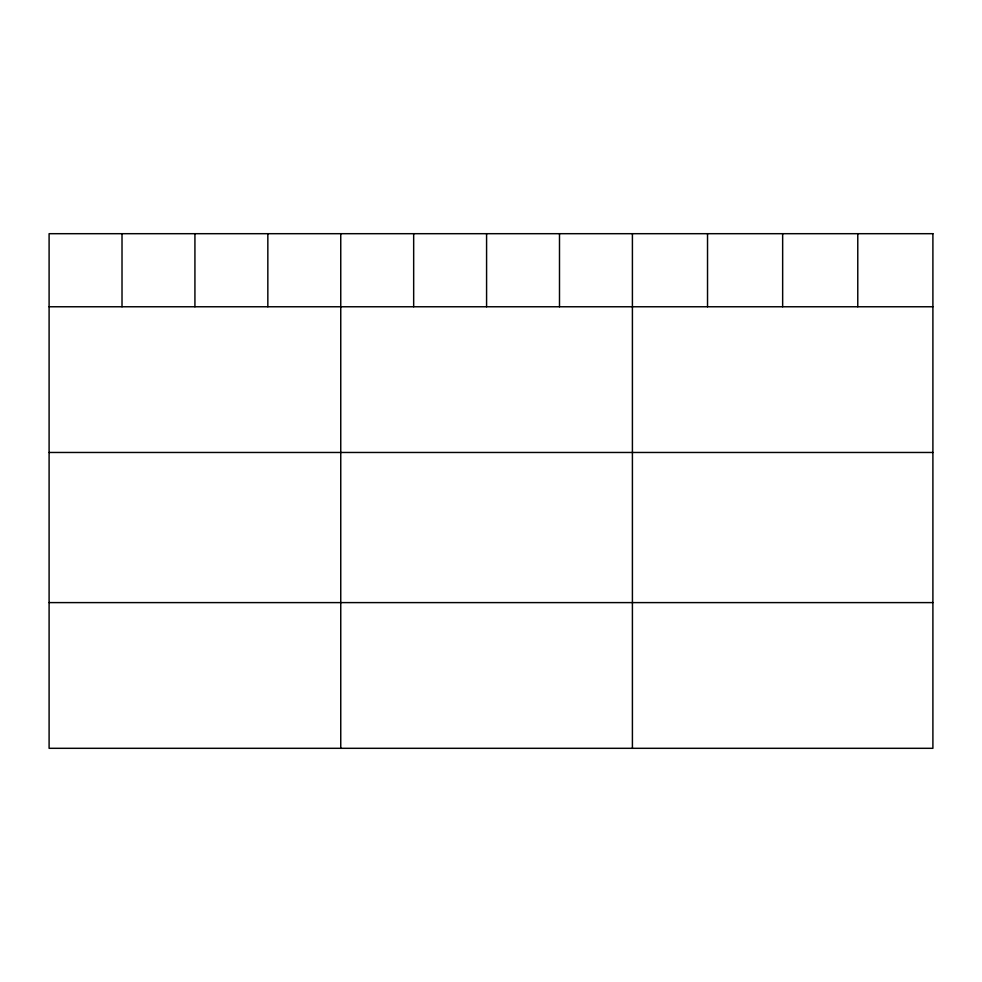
<?xml version="1.0" encoding="UTF-8"?>
<svg xmlns="http://www.w3.org/2000/svg" width="982" height="982" viewBox="0 0 982 982"><rect width="100%" height="100%" fill="white"/><g stroke="black" fill="none" stroke-linecap="round" stroke-linejoin="round"><path stroke-width="1.47" d="M49.1 306.765L932.9 306.765M49.1 452.469L932.9 452.469M49.1 602.604L932.9 602.604M857.777 233.691L857.777 306.765M782.654 233.691L782.654 306.765M707.531 233.691L707.531 306.765M632.408 233.691L632.408 748.309M559.495 233.691L559.495 306.765M486.581 233.691L486.581 306.765M413.668 233.691L413.668 306.765M340.754 233.691L340.754 748.309M267.841 233.691L267.841 306.765M194.927 233.691L194.927 306.765M122.014 233.691L122.014 306.765M932.9 233.691L49.1 233.691L49.1 748.309L932.9 748.309L932.9 233.691"/></g></svg>
